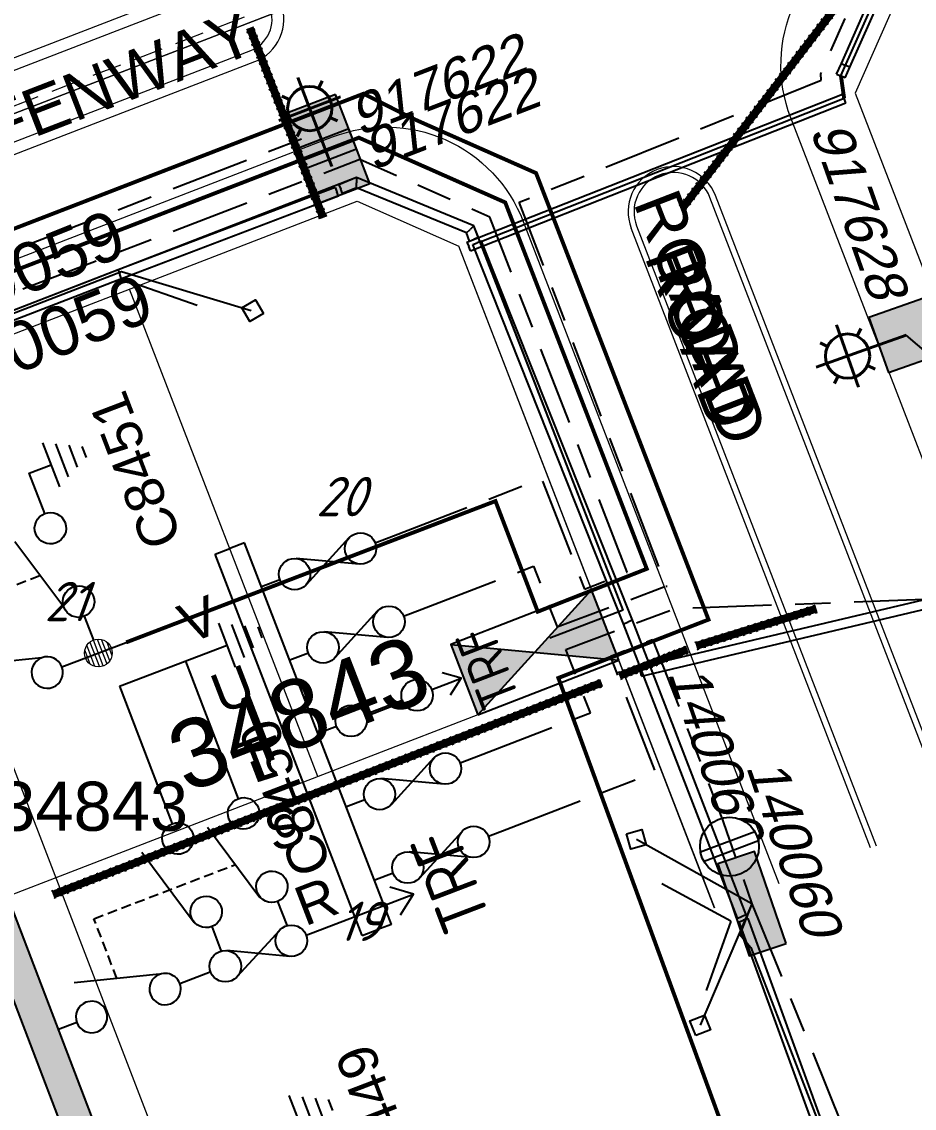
# Model space of a CAD drawing. Header units: metres. Extents: x 310412 to 311596, y 6269899 to 6270937.
# Drawn here: x 310753.3 to 310798.7, y 6270291.7 to 6270347 of the extents above; entities that cross this region are included whole.
import ezdxf
from ezdxf.enums import TextEntityAlignment as Align

# ---------------------------------------------------------------- set-up
doc = ezdxf.new("R2010")
doc.units = ezdxf.units.M
for name, pattern in [('A', [0]), ('Cable Exist UG', [8.2, 4, -1.2, 1.8, -1.2]), ('CENTERX2', [4, 2.5, -0.5, 0.5, -0.5]), ('DASHED', [0.75, 0.5, -0.25]), ('DOT', [0.25, 0, -0.25])]:
    doc.linetypes.add(name, pattern=pattern)
doc.layers.get('0').update_dxf_attribs({"color": 6})
for name, color, linetype, lineweight, true_color in [('_User D-LIP', 7, 'Continuous', 0, 0x969696), ('_User D-NKL', 7, 'Continuous', 0, 0x969696), ('_User E-KERB', 7, 'Continuous', 0, 0x969696), ('_User E-LIP', 7, 'Continuous', 0, 0x969696), ('_User E-LOT', 7, 'Continuous', 0, 0x969696), ('_User E-PIPE', 7, 'DOT', 0, 0x969696), ('_User E-PIPE-EDGE', 7, 'DOT', 0, 0x969696), ('_User Proposed Development Boundary', 7, 'DASHED', 0, 0x969696), ('_User Stormwater', 7, 'Continuous', 0, 0x969696)]:
    doc.layers.add(name, color=color, linetype=linetype, lineweight=lineweight, true_color=true_color)
doc.layers.add('_User Measure LV VDs', color=180, linetype='Continuous', plot=False)
doc.layers.add('Cadastre Developer_SP_EXT', color=9, linetype='Continuous', lineweight=5)
doc.layers.add('Cadastre Land Parcels_SP_EXT', color=9, linetype='Continuous', lineweight=5)
for name, color, linetype in [('Duct_SP_EXT', 7, 'Continuous'), ('Equip_HV_EXT', 7, 'Continuous'), ('Equip_LV_EXT', 7, 'Continuous'), ('Equip_SP_SL_EXT', 7, 'Continuous'), ('Mains_HV_EXT', 7, 'Continuous'), ('Notes', 7, 'Continuous'), ('Notes_HV_MISC', 7, 'Continuous'), ('Notes_LV_MISC', 7, 'Continuous'), ('Notes_SP_MISC', 7, 'Continuous'), ('Services_SP_EXT', 7, 'Continuous'), ('Sub_LV_EXT', 7, 'Continuous'), ('Sub_SP_EXT', 7, 'Continuous'), ('SupportsUG_SP_LV_EXT', 7, 'Continuous'), ('SupportsUG_SP_LV_NEW', 2, 'Continuous'), ('SupportsUG_SP_LV_SL_EXT', 7, 'Continuous'), ('Trench_SP_EXT', 7, 'Continuous')]:
    doc.layers.add(name, color=color, linetype=linetype)
doc.styles.add('ARIAL', font='arial.ttf', dxfattribs={"height": 2})
doc.styles.add('COLUMN_LABEL', font='arial.ttf')
doc.styles.add('iecARIAL', font='arial.ttf', dxfattribs={"height": 2})
doc.styles.add('IESYMBOL1', font='isocp.shx')
doc.styles.add('ISOCP ITALIC', font='isocp.shx', dxfattribs={"oblique": 20})
doc.styles.add('POLE_LABEL', font='arial.ttf')
doc.styles.get("Standard").update_dxf_attribs({"font": 'arial.ttf'})
doc.styles.add('SWG_LABEL', font='arial.ttf')
doc.styles.add('SWITCH_LABEL', font='arial.ttf', dxfattribs={"height": 2.5})

# ---------------------------------------------------------------- blocks, each defined once
blk = doc.blocks.new('SUB_PADMOUNT_EXT')
for points in [[(0, 0), (-3.84, 1.92), (-3.84, -1.92)], [(0, 0), (3.84, 1.92), (3.84, -1.92)]]:
    blk.add_hatch(color=256).paths.add_polyline_path(points)
for p, q in [((3.84, 1.92), (-3.84, -1.92)), ((-3.84, 1.92), (3.84, -1.92))]:
    blk.add_line(p, q)
blk.add_lwpolyline([(-3.84, -1.92), (3.84, -1.92), (3.84, 1.92), (-3.84, 1.92)], close=True)
for tag, height, flags, p in [('ASSET_NUM', 3.5, 8, (2, 2)), ('STREET_CODE', 0.2, 9, (1.5, 0)), ('OPERATING_VOLTAGE', 0.2, 9, (1.5, -0.6)), ('CONSTRUCTED_VOLTAGE', 0.2, 9, (1.5, -0.2)), ('NO_PHASES', 0.2, 9, (1.5, -0.4)), ('ORIENTATION', 0.2, 9, (1.5, -0.8)), ('OWNED_BY', 0.2, 9, (1.5, -1)), ('OPERATED_BY', 0.2, 9, (1.5, -1.2)), ('SECONDARY_VOLTAGE', 0.2, 9, (1.5, -1.6)), ('MAINTAINED_BY', 0.2, 9, (1.5, -1.4)), ('STATE', 0.2, 9, (1.5, -1.8)), ('SUBSTATION_TYPE', 0.2, 9, (1.5, -2.2)), ('PARENT', 0.2, 9, (1.5, -2)), ('USAGE', 0.2, 9, (1.5, -2.4)), ('LEGEND', 0.2, 9, (1.5, -2.6)), ('LOCATION', 0.2, 9, (1.5, -2.8)), ('STREETNAME', 0.2, 9, (1.5, -3)), ('SUBURB', 0.2, 9, (1.5, -3.2)), ('NOTES', 0.2, 9, (1.5, -3.4)), ('Z', 0.2, 1, (1.5, -3.6))]:
    blk.add_attdef(tag, text='', height=height, dxfattribs=dict(flags=flags)).set_placement(p, align=Align.MIDDLE_LEFT)
blk = doc.blocks.new('COLUMN_EXT')
blk.add_hatch(color=256).paths.add_polyline_path([(-1.485, 1.485), (-1.485, -1.485), (1.485, -1.485), (1.485, 1.485)])
blk.add_lwpolyline([(-1.485, -1.485), (1.485, -1.485), (1.485, 1.485), (-1.485, 1.485)], close=True)
at = {"style": 'COLUMN_LABEL', "oblique": 15, "flags": 8}
blk.add_attdef('ASSET_NUM', text='', height=2, rotation=180, dxfattribs=at).set_placement((2, 2), align=Align.MIDDLE_LEFT)
at = {"flags": 9}
for tag, style, p in [('STRUCTURE_PLANT_NUMBER', 'POLE_LABEL', (1.813, 0.031)), ('STREET_CODE', 'COLUMN_LABEL', (1.813, -0.2))]:
    blk.add_attdef(tag, text='', height=0.2, dxfattribs=dict(at, style=style)).set_placement(p, align=Align.MIDDLE_LEFT)
for tag, p in [('OWNED_BY', (1.813, -0.6)), ('COLUMN_TYPE', (1.813, -0.4)), ('STATE', (1.813, -0.8)), ('USAGE', (1.813, -1)), ('LEGEND', (1.813, -1.2)), ('STREETNAME', (1.813, -1.6)), ('LOCATION', (1.813, -1.4)), ('SUBURB', (1.813, -1.8)), ('NOTES', (1.813, -2))]:
    blk.add_attdef(tag, text='', height=0.2, dxfattribs=at).set_placement(p, align=Align.MIDDLE_LEFT)
at = {"flags": 1}
blk.add_attdef('Z', (1.813, -2.351), '', height=0.2, dxfattribs=at)
blk = doc.blocks.new('PILLAR_EXT')
blk.add_hatch(color=256).paths.add_polyline_path([(-2.475, 0.99), (-2.475, -0.99), (2.475, -0.99), (2.475, 0.99)])
blk.add_lwpolyline([(-2.475, -0.99), (2.475, -0.99), (2.475, 0.99), (-2.475, 0.99)], close=True)
at = {"style": 'ARIAL', "oblique": 15, "flags": 8}
blk.add_attdef('ASSET_NUM', (1.5, 3.5), '', height=2, dxfattribs=at)
for tag, p, flags in [('OWNED_BY', (0, -0.2), 9), ('STATE', (0, -0.4), 9), ('SUPPORT_TYPE', (0, -0.6), 9), ('USAGE', (0, -0.8), 9), ('LEGEND', (0, -1), 9), ('LOCATION', (0, -1.2), 9), ('STREETNAME', (0, -1.8), 9), ('NOTES', (0, -1.4), 9), ('PARENT', (0, -1.6), 9), ('SUBURB', (0, -2), 1)]:
    blk.add_attdef(tag, p, '', height=0.2, dxfattribs=dict(flags=flags))
blk = doc.blocks.new('SL_LANTERN_EXT')
at = {"lineweight": 40}
for p, q in [((0, 1.968), (0, 6.468)), ((-1.459, 5.676), (-1.061, 5.278)), ((1.458, 5.676), (1.06, 5.278)), ((-2.25, 4.218), (2.25, 4.218)), ((-1.459, 2.759), (-1.061, 3.157)), ((1.458, 2.759), (1.06, 3.157)), ((0, 0), (0, 2.721))]:
    blk.add_line(p, q, dxfattribs=at)
blk.add_circle((0, 4.218), 1.5, dxfattribs=at)
at = {"style": 'iecARIAL', "flags": 9}
blk.add_attdef('ASSET_NUM', (1.5, 1.5), '', height=2.5, dxfattribs=at)
for tag, p, height, flags in [('CONSTRUCTED_VOLTAGE', (0.981, -0.653), 0.2, 9), ('CONTROL_TYPE', (0.981, -0.853), 0.2, 9), ('OPERATING_VOLTAGE', (0.981, -1.653), 0.2, 9), ('LANTERN_PURPOSE', (0.981, -1.053), 0.2, 9), ('LANTERN_TYPE', (0.981, -1.253), 0.2, 9), ('NO_PHASES', (0.981, -1.453), 0.2, 9), ('LNUMBER', (2.181, -3.253), 2.5, 8), ('ORIENTATION', (0.981, -1.853), 0.2, 9), ('OWNED_BY', (0.981, -2.053), 0.2, 9), ('STATE', (0.981, -2.253), 0.2, 9), ('CEXIST', (0.981, -2.653), 0.2, 9), ('CNEW', (0.981, -2.853), 0.2, 9), ('CNUMBER', (0.981, -3.053), 0.2, 9), ('USAGE', (0.981, -2.453), 0.2, 9), ('CREMOVE', (0.981, -3.253), 0.2, 9), ('CREPLACE', (0.981, -3.453), 0.2, 9), ('LKINGHEIGHT', (0.981, -3.653), 0.2, 9), ('LBRACKET', (0.981, -3.853), 0.2, 9), ('LBRACKETVOCAB', (0.981, -4.053), 0.2, 9), ('LCATEGORY', (0.981, -4.253), 0.2, 9), ('LCHARGE1', (0.981, -4.453), 0.2, 9), ('LCHARGE1PERCENT', (0.981, -4.653), 0.2, 9), ('LCHARGE2', (0.981, -4.853), 0.2, 9), ('LCHARGE2PERCENT', (0.981, -5.053), 0.2, 9), ('LCHARGE3', (0.981, -5.253), 0.2, 9), ('LCHARGE3PERCENT', (0.981, -5.453), 0.2, 9), ('LEXIST', (0.981, -5.653), 0.2, 9), ('LLAMP', (0.981, -5.853), 0.2, 9), ('LLAMPVOCAB', (0.981, -6.053), 0.2, 9), ('LMAST', (0.981, -6.253), 0.2, 9), ('LMASTVOCAB', (0.981, -6.453), 0.2, 9), ('LNEW', (0.981, -6.653), 0.2, 9), ('LANTNUMBER', (0.981, -6.853), 0.2, 9), ('LOUTREACH', (0.981, -7.253), 0.2, 9), ('LOUTREACHVOCAB', (0.981, -7.453), 0.2, 9), ('LRATECODE', (0.981, -7.653), 0.2, 9), ('LREMOVE', (0.981, -7.853), 0.2, 9), ('LREPLACE', (0.981, -8.053), 0.2, 9), ('LTYPE', (0.981, -8.253), 0.2, 9), ('LTYPEVOCAB', (0.981, -8.453), 0.2, 9), ('LEGEND', (0.981, -8.653), 0.2, 9), ('LOCATION', (0.981, -8.853), 0.2, 9), ('STREETNAME', (0.981, -9.253), 0.2, 9), ('SUBURB', (0.981, -9.453), 0.2, 1), ('NOTES', (0.981, -9.053), 0.2, 9)]:
    blk.add_attdef(tag, p, '', height=height, dxfattribs=dict(flags=flags))
blk = doc.blocks.new('CCP_EXT')
at = {"flags": 9}
for tag, p in [('OWNED_BY', (0, -1)), ('USAGE', (0, -1.2)), ('LEGEND', (0, -1.4)), ('LIFE_SUPPORT', (0, -1.6)), ('STATE', (0, -1.8)), ('NOTES', (0, -2))]:
    blk.add_attdef(tag, text='', height=0.2, dxfattribs=at).set_placement(p, align=Align.MIDDLE_LEFT)
blk.add_wipeout([(0, 0.566), (0.566, 0), (0, -0.566), (-0.566, 0)])
blk.add_lwpolyline([(-0.566, 0), (0, 0.566), (0.566, 0), (0, -0.566), (-0.566, 0)])
at = {"flags": 1}
blk.add_attdef('Z', (0, 0), '', height=0.2, dxfattribs=at)
at = {"flags": 9}
for tag, p in [('CCP_TYPE', (0, 0)), ('OPERATING_VOLTAGE', (0, -0.6)), ('CONSTRUCTED_VOLTAGE', (0, -0.2)), ('NO_PHASES', (0, -0.4)), ('ORIENTATION', (0, -0.8))]:
    blk.add_attdef(tag, text='', height=0.2, dxfattribs=at).set_placement(p, align=Align.MIDDLE_LEFT)
blk = doc.blocks.new('LV_UG_LINKS_CLOSED_EXT')
blk.add_wipeout([(-1.056, 1.057), (-1.18, 0.916), (-1.286, 0.761), (-1.371, 0.594), (-1.435, 0.417), (-1.476, 0.234), (-1.493, 0.047), (-1.487, -0.14), (-1.458, -0.326), (-1.406, -0.506), (-1.331, -0.678), (-1.236, -0.839), (-1.121, -0.988), (-0.988, -1.12), (-0.84, -1.235), (-0.679, -1.331), (-0.506, -1.406), (-0.326, -1.458), (-0.141, -1.487), (0.047, -1.493), (0.233, -1.476), (0.416, -1.435), (0.593, -1.371), (0.76, -1.286), (0.915, -1.181), (1.056, -1.057), (1.18, -0.916), (1.286, -0.761), (1.371, -0.594), (1.435, -0.417), (1.476, -0.234), (1.493, -0.047), (1.487, 0.14), (1.458, 0.326), (1.406, 0.506), (1.331, 0.678), (1.236, 0.839), (1.121, 0.988), (0.988, 1.12), (0.84, 1.235), (0.679, 1.331), (0.506, 1.406), (0.326, 1.458), (0.141, 1.487), (-0.047, 1.493), (-0.233, 1.476), (-0.416, 1.435), (-0.593, 1.371), (-0.76, 1.286), (-0.915, 1.181)])
for p, q in [((-0.25, -1.479), (-0.25, 1.479)), ((0.25, -1.479), (0.25, 1.479))]:
    blk.add_line(p, q)
blk.add_circle((0, 0), 1.5)
at = {"flags": 9}
for tag, p in [('ACTUAL_STATUS', (0, 0)), ('OPERATING_VOLTAGE', (0, -0.6)), ('CONSTRUCTED_VOLTAGE', (0, -0.2)), ('NO_PHASES', (0, -0.4)), ('ORIENTATION', (0, -0.8)), ('STATE', (0, -1)), ('SWITCH_TYPE', (0, -1.2)), ('USAGE', (0, -1.4)), ('NOTES', (0, -1.6))]:
    blk.add_attdef(tag, text='', height=0.2, dxfattribs=at).set_placement(p, align=Align.MIDDLE_LEFT)
at = {"flags": 1}
blk.add_attdef('Z', (0, 0), '', height=0.2, dxfattribs=at)
blk = doc.blocks.new('SWG_SIE_TRF_NOES_NEW')
for p, q in [((7.008, 0.801), (2.793, 1.949)), ((14.679, 0), (20.536, -0.004))]:
    blk.add_line(p, q)
at = {"linetype": 'DASHED'}
blk.add_lwpolyline([(4.901, 1.375), (4.901, 4.638), (12.609, 4.638)], dxfattribs=at)
for points in [[(2.998, -0.79, 1), (3.002, 0.81, 1)], [(6.998, -0.798, 1), (7.002, 0.801, 1)]]:
    blk.add_lwpolyline(points, format="xyb", close=True)
for points in [[(19.536, -0.753), (20.536, -0.004), (19.536, 0.747)], [(2.2, 0.011), (1.2, 0.011)], [(7.8, 0), (9.453, 0)]]:
    blk.add_lwpolyline(points)
at = {"flags": 1}
blk.add_attdef('Z', (0, 0), '', height=0.2, dxfattribs=at)
at = {"style": 'SWITCH_LABEL', "flags": 9}
blk.add_attdef('STREET_CODE', text='', height=0.2, dxfattribs=at).set_placement((0, -0.2), align=Align.MIDDLE_LEFT)
at = {"flags": 9}
for tag, p in [('ORIENTATION', (0, -0.4)), ('PARENT', (0, -0.6)), ('SUBURB', (0, -1)), ('STREETNAME', (0, -1.2)), ('USAGE', (0, -0.8)), ('LOCATION', (0, -1.4)), ('NOTES', (0, -1.6))]:
    blk.add_attdef(tag, text='', height=0.2, dxfattribs=at).set_placement(p, align=Align.MIDDLE_LEFT)
blk = doc.blocks.new('SWG_FUSE_NEW')
for points in [[(1.151, 0.718), (4.044, -0.706)], [(1.16, -0.715), (4.044, 0.727)]]:
    blk.add_lwpolyline(points)
for centre in [(0.8, -0.001), (4.4, 0.01)]:
    blk.add_circle(centre, 0.8)
blk = doc.blocks.new('SWG_SIE_TRF_NEW')
at = {"linetype": 'CENTERX2'}
blk.add_blockref('SWG_SIE_TRF_NOES_NEW', (0, 0), dxfattribs=at)
at = {"linetype": 'CENTERX2', "rotation": 180}
blk.add_blockref('SWG_FUSE_NEW', (14.679, 0), dxfattribs=at)
at = {"style": 'IESYMBOL1'}
blk.add_text('TRF', height=2.5, rotation=89.9826, dxfattribs=at).set_placement((22.515, -0.055), align=Align.MIDDLE_CENTER)
blk = doc.blocks.new('SWG_SIE_SU_NEW')
blk.add_line((5.808, 0.79), (1.594, 1.938))
at = {"linetype": 'A', "lineweight": 0}
for p, q in [((8.18, -0.584), (8.181, 0.562)), ((8.381, 0.659), (8.379, -0.682)), ((8.579, -0.712), (8.581, 0.688)), ((8.781, 0.659), (8.779, -0.683)), ((8.98, -0.588), (8.981, 0.564)), ((7.981, 0.347), (7.98, -0.368)), ((9.181, 0.351), (9.18, -0.376))]:
    blk.add_line(p, q, dxfattribs=at)
at = {"linetype": 'DASHED'}
blk.add_lwpolyline([(3.701, 1.364), (3.701, 4.733), (7.222, 4.733)], dxfattribs=at)
for points in [[(1.798, -0.802, 1), (1.802, 0.798, 1)], [(5.798, -0.81, 1), (5.802, 0.79, 1)]]:
    blk.add_lwpolyline(points, format="xyb", close=True)
for points in [[(1, 0), (0, 0)], [(6.6, -0.012), (10.1, -0.012)]]:
    blk.add_lwpolyline(points)
at = {"linetype": 'A', "lineweight": 0}
blk.add_circle((8.582, -0.012), 0.7, dxfattribs=at)
at = {"style": 'SWG_LABEL', "flags": 8}
blk.add_attdef('ASSET_NUM', text='', height=2.5, rotation=179.9544, dxfattribs=at).set_placement((-2.4, 0.012), align=Align.MIDDLE_LEFT)
at = {"flags": 1}
blk.add_attdef('Z', (0, 0), '', height=0.2, dxfattribs=at)
at = {"style": 'SWITCH_LABEL', "flags": 9}
blk.add_attdef('STREET_CODE', text='', height=0.2, dxfattribs=at).set_placement((0, 0), align=Align.MIDDLE_LEFT)
at = {"flags": 9}
for tag, p in [('ORIENTATION', (0, -0.2)), ('USAGE', (0, -0.6)), ('PARENT', (0, -0.4)), ('SUBURB', (0, -0.8)), ('STREETNAME', (0, -1)), ('LOCATION', (0, -1.2)), ('NOTES', (0, -1.4))]:
    blk.add_attdef(tag, text='', height=0.2, dxfattribs=at).set_placement(p, align=Align.MIDDLE_LEFT)
blk = doc.blocks.new('SWG_SIE_TRS_ES_1_NEW')
for p, q in [((-6.103, 4.327), (-1.804, 5.547)), ((-6.103, 0.747), (-1.804, 1.966)), ((5.301, -2.29), (7.701, -2.285)), ((5.603, -2.89), (7.403, -2.886)), ((5.904, -3.489), (7.104, -3.486)), ((6.205, -4.088), (6.805, -4.087))]:
    blk.add_line(p, q)
for points in [[(-5.789, 2.759, -1), (-5.793, 4.359, -1)], [(-1.789, 2.767, -1), (-1.793, 4.367, -1)], [(-5.789, -0.821, -1), (-5.793, 0.779, -1)], [(-1.789, -0.813, -1), (-1.793, 0.787, -1)]]:
    blk.add_lwpolyline(points, format="xyb", close=True)
for points in [[(-6.591, 3.558), (-7.891, 3.558)], [(6.501, 3.569), (-0.991, 3.569)], [(6.501, 3.569), (6.501, -2.288)], [(-6.591, -0.023), (-7.891, -0.023)], [(6.501, -0.012), (-0.991, -0.012)]]:
    blk.add_lwpolyline(points)
at = {"flags": 1}
blk.add_attdef('Z', (0, 0), '', height=0.2, dxfattribs=at)
at = {"style": 'SWITCH_LABEL', "flags": 9}
blk.add_attdef('STREET_CODE', text='', height=0.2, dxfattribs=at).set_placement((0, -0.2), align=Align.MIDDLE_LEFT)
at = {"flags": 9}
for tag, p in [('ORIENTATION', (0, -0.4)), ('PARENT', (0, -0.6)), ('SUBURB', (0, -1)), ('STREETNAME', (0, -1.2)), ('USAGE', (0, -0.8)), ('LOCATION', (0, -1.4)), ('NOTES', (0, -1.6)), ('OPERATED_BY', (0.005, -2.026)), ('OWNED_BY', (0.012, -1.804)), ('MAINTAINED_BY', (0.004, -2.233))]:
    blk.add_attdef(tag, text='', height=0.2, dxfattribs=at).set_placement(p, align=Align.MIDDLE_LEFT)
at = {"style": 'SWG_LABEL', "flags": 8}
blk.add_attdef('ASSET_NUM', text='', height=2.5, dxfattribs=at).set_placement((-1.812, -2.264), align=Align.MIDDLE_CENTER)
blk = doc.blocks.new('SWG_SIE_ES_NEW')
for p, q in [((-5.793, 0.779), (-1.793, 1.926)), ((0.012, -1.212), (2.412, -1.207)), ((0.313, -1.811), (2.113, -1.807)), ((0.614, -2.41), (1.814, -2.408)), ((0.915, -3.01), (1.515, -3.008))]:
    blk.add_line(p, q)
for points in [[(-5.789, -0.821, -1), (-5.793, 0.779, -1)], [(-1.789, -0.813, -1), (-1.793, 0.787, -1)]]:
    blk.add_lwpolyline(points, format="xyb", close=True)
for points in [[(-6.591, -0.023), (-7.891, -0.023)], [(-0.991, -0.012), (1.212, -0.012), (1.212, -1.209)]]:
    blk.add_lwpolyline(points)
at = {"flags": 1}
blk.add_attdef('Z', (0, 0), '', height=0.2, dxfattribs=at)
at = {"style": 'SWITCH_LABEL', "flags": 9}
blk.add_attdef('STREET_CODE', text='', height=0.2, dxfattribs=at).set_placement((0, -0.2), align=Align.MIDDLE_LEFT)
at = {"flags": 9}
for tag, p in [('ORIENTATION', (0, -0.4)), ('PARENT', (0, -0.6)), ('SUBURB', (0, -1)), ('STREETNAME', (0, -1.2)), ('USAGE', (0, -0.8)), ('LOCATION', (0, -1.4)), ('NOTES', (0, -1.6))]:
    blk.add_attdef(tag, text='', height=0.2, dxfattribs=at).set_placement(p, align=Align.MIDDLE_LEFT)
at = {"style": 'ARIAL', "flags": 8}
blk.add_attdef('ASSET_NUM', text='', height=2, dxfattribs=at).set_placement((14.296, -5.086), align=Align.MIDDLE_RIGHT)
blk = doc.blocks.new('*U33')
for p, q in [((-1.6, 0), (-1.6, 54.053)), ((-1.6, 54.053), (-0.8, 54.053)), ((0, 54.053), (-0.8, 54.053)), ((0, 0), (0, 54.053)), ((-1.6, 0), (-0.8, 0)), ((0, 0), (-0.8, 0))]:
    blk.add_line(p, q)
at = {"style": 'ARIAL'}
blk.add_attdef('SWG_TYPE', text='', height=1.8, rotation=90, dxfattribs=at).set_placement((-0.8, 54.798), align=Align.MIDDLE_LEFT)
blk.add_attdef('SUB_TYPE', text='', height=1.8, rotation=90, dxfattribs=at).set_placement((-0.8, -0.757), align=Align.MIDDLE_RIGHT)
blk = doc.blocks.new('PILLAR_REPLACE_NEW')
for tag, flags, p in [('STATE', 9, (1.5, -1.4)), ('STREET_CODE_NUMBER', 9, (1.5, -1.6)), ('OWNED_BY', 9, (1.5, -1.8)), ('OPERATED_BY', 9, (1.5, -2)), ('MAINTAINED_BY', 9, (1.5, -2.2)), ('TYPE', 9, (1.5, -2.4)), ('Z', 1, (1.5, -2.6))]:
    blk.add_attdef(tag, text='', height=0.2, dxfattribs=dict(flags=flags)).set_placement(p, align=Align.MIDDLE_LEFT)
blk.add_wipeout([(-2.475, 0.99), (2.475, 0.99), (2.475, -0.99), (-2.475, -0.99)])
blk.add_hatch(color=256).paths.add_polyline_path([(0, -0.99), (2.475, -0.99), (2.475, 0.99), (0, 0.99)])
at = {"lineweight": -3}
blk.add_lwpolyline([(-2.475, 0.99), (2.475, 0.99), (2.475, -0.99), (-2.475, -0.99)], close=True, dxfattribs=at)
for tag, height, flags, p in [('ASSET_NUM', 2.5, 8, (2, 2)), ('USAGE', 0.2, 9, (1.5, 0)), ('LEGEND', 0.2, 9, (1.5, -0.2)), ('LOCATION', 0.2, 9, (1.5, -0.4)), ('NOTES', 0.2, 9, (1.5, -0.6)), ('STREETNAME', 0.2, 9, (1.5, -1)), ('SUBURB', 0.2, 9, (1.5, -1.2)), ('PARENT', 0.2, 9, (1.5, -0.8))]:
    blk.add_attdef(tag, text='', height=height, dxfattribs=dict(flags=flags)).set_placement(p, align=Align.MIDDLE_LEFT)
blk = doc.blocks.new('LV_UG_DFUSE_CLOSED_EXT')
for points in [[(5.04, 0.726), (2.156, -0.717)], [(5.049, -0.707), (2.156, 0.717)], [(1, 0), (0, 0)], [(6.2, 0.013), (7.2, 0.013)]]:
    blk.add_lwpolyline(points)
for centre in [(1.8, 0), (5.4, 0.011)]:
    blk.add_circle(centre, 0.8)
at = {"flags": 9}
for tag, p in [('ACTUAL_STATUS', (0, 0)), ('OPERATING_VOLTAGE', (0, -0.6)), ('CONSTRUCTED_VOLTAGE', (0, -0.2)), ('NO_PHASES', (0, -0.4)), ('ORIENTATION', (0, -0.8)), ('STATE', (0, -1)), ('SWITCH_TYPE', (0, -1.2)), ('USAGE', (0, -1.4)), ('NOTES', (0, -1.6))]:
    blk.add_attdef(tag, text='', height=0.2, dxfattribs=at).set_placement(p, align=Align.MIDDLE_LEFT)
at = {"flags": 1}
blk.add_attdef('Z', (0, 0), '', height=0.2, dxfattribs=at)
blk = doc.blocks.new('TX_LINK_EXT')
h = blk.add_hatch(color=256)
edge = h.paths.add_edge_path()
edge.add_line((2.598, 0.05), (4.601, 0.05))
edge.add_arc((5.4, 0.011), 0.8, 177.2353, 184.4027)
edge.add_line((4.602, -0.05), (2.598, -0.05))
edge.add_arc((1.8, 0), 0.8, 356.4167, 363.5833)
for points in [[(1, 0), (0, 0)], [(2.598, 0.05), (4.601, 0.05)], [(6.2, 0.013), (7.2, 0.013)], [(2.598, -0.05), (4.602, -0.05)]]:
    blk.add_lwpolyline(points)
for centre in [(1.8, 0), (5.4, 0.011)]:
    blk.add_circle(centre, 0.8)
for centre, start, end in [((1.8, 0), 356.4167, 3.5833), ((5.4, 0.011), 177.2353, 184.4027)]:
    blk.add_arc(centre, 0.8, start, end)
at = {"layer": 'Sub_LV_EXT'}
blk.add_line((7.2, 0.013), (7.798, 0.013), dxfattribs=at)
blk.add_lwpolyline([(6.998, -0.587), (7.798, 0.013), (6.998, 0.613)], dxfattribs=at)
at = {"flags": 1}
blk.add_attdef('Z', (0, 0), '', height=0.2, dxfattribs=at)
at = {"layer": 'Sub_LV_EXT', "color": 7, "style": 'IESYMBOL1'}
blk.add_text('TRF', height=2, rotation=90, dxfattribs=at).set_placement((9.238, 0.013), align=Align.MIDDLE_CENTER)
at = {"layer": 'Sub_LV_EXT', "flags": 1}
for tag, p in [('USAGE', (2.14, -1.142)), ('ORIENTATION', (2.14, -1.527)), ('NOTES', (2.14, -3.066))]:
    blk.add_attdef(tag, p, '', height=0.2, dxfattribs=at)
blk = doc.blocks.new('*U48')
at = {"layer": 'Sub_LV_EXT'}
for p, q in [((-1.6, 0), (-1.6, 20.8)), ((-1.6, 20.8), (-0.8, 20.8)), ((0, 20.8), (-0.8, 20.8)), ((0, 0), (0, 20.8)), ((-1.6, 0), (-0.8, 0)), ((0, 0), (-0.8, 0))]:
    blk.add_line(p, q, dxfattribs=at)
blk = doc.blocks.new('A$C76594AEE')
at = {"layer": '_User E-PIPE', "const_width": 0.4, "flags": 128}
for points in [[(310786.946, 6270337.507), (310798.531, 6270352.688)], [(310768.681, 6270337.022), (310764.944, 6270346.697)], [(310787.648, 6270315.245), (310793.773, 6270317.142)], [(310754.927, 6270302.59), (310782.847, 6270313.373)]]:
    blk.add_lwpolyline(points, dxfattribs=at)
at = {"layer": '_User E-PIPE', "ltscale": 0.7, "const_width": 0.4, "flags": 128}
blk.add_lwpolyline([(310783.741, 6270313.722), (310787.212, 6270315.069)], dxfattribs=at)
at = {"layer": '_User E-PIPE-EDGE', "flags": 128}
for points in [[(310786.787, 6270337.629), (310798.372, 6270352.809)], [(310787.105, 6270337.386), (310798.69, 6270352.567)], [(310768.494, 6270336.95), (310764.757, 6270346.625)], [(310768.867, 6270337.094), (310765.13, 6270346.769)], [(310787.589, 6270315.436), (310793.714, 6270317.333)], [(310787.707, 6270315.054), (310793.832, 6270316.951)], [(310754.855, 6270302.777), (310782.775, 6270313.559)], [(310754.999, 6270302.404), (310782.919, 6270313.186)]]:
    blk.add_lwpolyline(points, dxfattribs=at)
at = {"layer": '_User E-PIPE-EDGE', "ltscale": 0.7, "flags": 128}
for points in [[(310783.669, 6270313.908), (310787.14, 6270315.255)], [(310783.814, 6270313.535), (310787.285, 6270314.882)]]:
    blk.add_lwpolyline(points, dxfattribs=at)
blk = doc.blocks.new('A$C64462609')
at = {"layer": '_User D-LIP'}
blk.add_lwpolyline([(310766.522, 6270347.95, 0.414214), (310763.548, 6270349.266), (310717.839, 6270331.611, 0.414214), (310716.522, 6270328.637, 0.414214)], format="xyb", dxfattribs=at)
at = {"layer": '_User D-NKL'}
blk.add_lwpolyline([(310765.962, 6270347.733, 0.414214), (310763.764, 6270348.707), (310718.055, 6270331.051, 0.414214), (310717.082, 6270328.853, 0.414214)], format="xyb", dxfattribs=at)
at = {"layer": '_User E-KERB'}
for points in [[(310805.479, 6270308.427), (310792.47, 6270342.107, -0.414213), (310796.764, 6270351.805), (310941.836, 6270407.841, -0.414214), (310951.535, 6270403.547)], [(310717.082, 6270328.853, 0.414214), (310719.28, 6270327.88), (310764.989, 6270345.535, 0.414214), (310765.962, 6270347.733, 0.414214)], [(310728.427, 6270278.665), (310715.418, 6270312.345, -0.414213), (310719.712, 6270322.043), (310769.152, 6270341.14, -0.414214), (310778.851, 6270336.846), (310791.86, 6270303.166)], [(310800.535, 6270306.517), (310788.355, 6270338.052, 1), (310784.624, 6270336.61), (310796.804, 6270305.076)]]:
    blk.add_lwpolyline(points, format="xyb", dxfattribs=at)
at = {"layer": '_User E-LIP'}
for p, q in [((310800.815, 6270306.625), (310788.635, 6270338.16)), ((310796.524, 6270304.968), (310784.344, 6270336.502))]:
    blk.add_line(p, q, dxfattribs=at)
blk.add_lwpolyline([(310716.522, 6270328.637, 0.414214), (310719.496, 6270327.32), (310765.205, 6270344.975, 0.414214), (310766.522, 6270347.95, 0.414214)], format="xyb", dxfattribs=at)
blk.add_arc((310786.489, 6270337.331), 2.3, 21.1194, 201.1194, dxfattribs=at)
at = {"layer": '_User E-LOT', "lineweight": 0}
for p, q in [((310798.025, 6270348.54), (310795.735, 6270343.368)), ((310795.735, 6270343.368), (310808.744, 6270309.688)), ((310721.906, 6270319.139), (310770.413, 6270337.875)), ((310770.413, 6270337.875), (310775.586, 6270335.585)), ((310788.59, 6270301.903), (310775.581, 6270335.583)), ((310788.595, 6270301.905), (310775.586, 6270335.585)), ((310768.406, 6270308.601), (310758.828, 6270333.4)), ((310760.301, 6270289.926), (310745.497, 6270328.251)), ((310727.754, 6270292.898), (310783.724, 6270314.517))]:
    blk.add_line(p, q, dxfattribs=at)
at = {"layer": '_User Proposed Development Boundary', "color": 11, "linetype": 'DASHED', "lineweight": 15, "ltscale": 3, "true_color": 0xf27172, "flags": 128}
blk.add_lwpolyline([(310671.883, 6270406.182), (310911.145, 6270498.239), (310942.883, 6270416.071), (310703.742, 6270323.701), (310671.883, 6270406.182)], dxfattribs=at)

msp = doc.modelspace()

# ---------------------------------------------------------------- block references
at = {"layer": 'Notes'}
msp.add_blockref('A$C64462609', (0, 0), dxfattribs=at)

# ---------------------------------------------------------------- next in the draw order: hatches: boundary and pattern name
at = {"layer": 'Notes_HV_MISC'}
h = msp.add_hatch(color=256, dxfattribs=at)
h.dxf.hatch_style = 1
h.paths.add_polyline_path([(310763.378, 6270269.91), (310764.872, 6270270.482), (310745.556, 6270320.966), (310744.061, 6270320.395)])
h.paths.add_polyline_path([(310767.065, 6270266.42), (310765.533, 6270270.423), (310762.926, 6270269.425), (310764.457, 6270265.423)], flags=9)
h.paths.add_polyline_path([(310746.005, 6270321.444), (310743.43, 6270328.175), (310740.855, 6270327.189), (310743.43, 6270320.458)], flags=9)

# ---------------------------------------------------------------- next in the draw order: linework, layer by layer
at = {"layer": '_User Measure LV VDs', "color": 146, "true_color": 0x105689, "flags": 128}
msp.add_lwpolyline([(310783.944, 6270317.064), (310776.658, 6270335.807), (310795.177, 6270343.108), (310795.018, 6270344.242), (310797.167, 6270349.097), (310842.948, 6270366.996)], dxfattribs=at)
at = {"layer": 'Cadastre Land Parcels_SP_EXT', "linetype": 'Continuous'}
for points in [[(310703.872, 6270323.381), (310942.799, 6270415.673), (310910.986, 6270498.06), (310671.978, 6270405.97), (310703.872, 6270323.381)], [(310970.766, 6270343.221), (310942.799, 6270415.673), (310703.872, 6270323.381), (310732.657, 6270248.951), (310733.049, 6270247.97), (310827.714, 6270284.55), (310826.608, 6270287.558), (310970.766, 6270343.221)]]:
    msp.add_lwpolyline(points, close=True, dxfattribs=at)
at = {"layer": 'Duct_SP_EXT'}
for p, q in [((310795.037, 6270344.878), (310796.948, 6270349.195)), ((310795.476, 6270344.683), (310797.387, 6270349)), ((310794.798, 6270344.339), (310795.037, 6270344.878)), ((310795.037, 6270344.878), (310795.256, 6270344.781)), ((310795.237, 6270344.145), (310795.476, 6270344.683)), ((310795.476, 6270344.683), (310795.256, 6270344.781)), ((310794.798, 6270344.339), (310795.018, 6270344.242)), ((310795.237, 6270344.145), (310795.018, 6270344.242)), ((310775.991, 6270335.795), (310795.091, 6270343.325)), ((310795.091, 6270343.325), (310795.179, 6270343.102)), ((310795.267, 6270342.879), (310795.179, 6270343.102)), ((310776.167, 6270335.349), (310795.267, 6270342.879)), ((310769.284, 6270338.57), (310758.253, 6270334.374)), ((310769.284, 6270338.57), (310769.369, 6270338.345)), ((310770.371, 6270339.07), (310769.478, 6270338.709)), ((310769.478, 6270338.709), (310769.568, 6270338.487)), ((310770.371, 6270339.07), (310770.37, 6270338.811)), ((310770.37, 6270338.552), (310770.37, 6270338.811)), ((310776.342, 6270336.621), (310770.371, 6270339.07)), ((310769.455, 6270338.121), (310758.424, 6270333.925)), ((310769.455, 6270338.121), (310769.369, 6270338.345)), ((310769.657, 6270338.264), (310769.568, 6270338.487)), ((310770.37, 6270338.552), (310769.657, 6270338.264)), ((310775.969, 6270336.255), (310770.37, 6270338.552)), ((310775.969, 6270336.255), (310776.155, 6270336.438)), ((310776.342, 6270336.621), (310776.155, 6270336.438)), ((310776.575, 6270336.018), (310776.342, 6270336.621)), ((310776.127, 6270335.845), (310775.969, 6270336.255)), ((310776.127, 6270335.845), (310776.351, 6270335.932)), ((310776.575, 6270336.018), (310776.351, 6270335.932)), ((310776.734, 6270335.838), (310776.511, 6270335.749)), ((310784.406, 6270316.55), (310776.734, 6270335.838)), ((310775.991, 6270335.795), (310776.079, 6270335.572)), ((310776.167, 6270335.349), (310776.079, 6270335.572)), ((310776.288, 6270335.66), (310776.511, 6270335.749)), ((310783.96, 6270316.373), (310776.288, 6270335.66)), ((310758.252, 6270334.373), (310745.456, 6270329.43)), ((310758.252, 6270334.373), (310758.338, 6270334.149)), ((310758.253, 6270334.374), (310758.338, 6270334.149)), ((310758.424, 6270333.925), (310758.338, 6270334.149)), ((310758.425, 6270333.925), (310758.338, 6270334.149)), ((310758.425, 6270333.925), (310745.629, 6270328.982)), ((310784.761, 6270314.182), (310804.144, 6270318.752)), ((310784.871, 6270313.714), (310804.254, 6270318.285)), ((310783.959, 6270316.375), (310784.183, 6270316.462)), ((310783.96, 6270316.373), (310784.183, 6270316.462)), ((310784.406, 6270316.55), (310784.183, 6270316.462)), ((310784.407, 6270316.548), (310784.183, 6270316.462)), ((310784.761, 6270314.182), (310784.816, 6270313.948)), ((310784.871, 6270313.714), (310784.816, 6270313.948)), ((310790.195, 6270301.563), (310789.971, 6270301.477)), ((310789.748, 6270301.39), (310789.971, 6270301.477)), ((310789.838, 6270301.21), (310790.063, 6270301.293)), ((310794.817, 6270287.555), (310789.838, 6270301.21)), ((310790.289, 6270301.375), (310790.063, 6270301.293)), ((310795.268, 6270287.72), (310790.289, 6270301.375))]:
    msp.add_line(p, q, dxfattribs=at)
at = {"layer": 'Notes_LV_MISC', "linetype": 'Cable Exist UG', "flags": 128}
for points in [[(310773.704, 6270317.121), (310779.373, 6270319.303), (310780.573, 6270316.211), (310786.141, 6270318.292), (310786.141, 6270318.292), (310778.655, 6270337.819), (310794.008, 6270344.034), (310793.995, 6270344.356), (310793.995, 6270344.356), (310795.468, 6270347.684), (310795.416, 6270351.943), (310797.263, 6270352.516), (310797.263, 6270352.516), (310830.316, 6270365.284), (310833.389, 6270364.319), (310842.569, 6270367.91)], [(310776.576, 6270309.654), (310782.271, 6270311.846), (310781.019, 6270315.064), (310786.572, 6270317.142), (310801.513, 6270317.714), (310800.051, 6270321.209), (310801.723, 6270321.905), (310803.426, 6270317.765)]]:
    msp.add_lwpolyline(points, dxfattribs=at)
at = {"layer": 'Notes_LV_MISC', "linetype": 'Cable Exist UG'}
for points in [[(310803.426, 6270317.765), (310803.731, 6270319.946), (310803.731, 6270319.946), (310802.032, 6270324.278), (310802.032, 6270324.278), (310799.944, 6270329.683), (310798.337, 6270331.05)], [(310790.489, 6270302.132), (310796.101, 6270288.34)]]:
    msp.add_lwpolyline(points, dxfattribs=at)
at = {"layer": 'Services_SP_EXT'}
msp.add_lwpolyline([(310790.489, 6270302.132), (310789.871, 6270300.563), (310790.433, 6270299.91), (310790.433, 6270299.91), (310795.045, 6270287.971), (310793.152, 6270282.299)], dxfattribs=at)
at = {"layer": 'Trench_SP_EXT', "linetype": 'Cable Exist UG', "const_width": 0.2}
msp.add_lwpolyline([(310795.179, 6270343.102), (310795.018, 6270344.242)], dxfattribs=at)
at = {"layer": 'Trench_SP_EXT', "linetype": 'Cable Exist UG'}
for points in [[(310758.494, 6270333.911), (310763.324, 6270332.207)], [(310783.944, 6270317.064), (310779.62, 6270315.411)], [(310789.421, 6270301.24), (310785.89, 6270303.148)], [(310789.421, 6270301.24), (310788.162, 6270297.709)]]:
    msp.add_lwpolyline(points, dxfattribs=at)

# ---------------------------------------------------------------- next in the draw order: block references
at = {"layer": 'Equip_HV_EXT', "linetype": 'CENTERX2'}
ref = msp.add_blockref('SWG_SIE_ES_NEW', (310754.148, 6270322.9), dxfattribs=dict(at, rotation=110.9380776891081))
ref.add_attrib('ASSET_NUM', 'C8451', dxfattribs={"layer": '0', "height": 2, "rotation": 110.9381, "style": 'ARIAL'}).set_placement((310757.639, 6270328.009), align=Align.MIDDLE_RIGHT)
at = {"layer": 'Equip_HV_EXT', "linetype": 'CENTERX2', "rotation": 20.93807768910802}
msp.add_blockref('*U33', (310764.872, 6270270.482), dxfattribs=at)
at = {"layer": 'Equip_HV_EXT', "linetype": 'CENTERX2'}
ref = msp.add_blockref('SWG_SIE_SU_NEW', (310749.221, 6270311.829), dxfattribs=dict(at, rotation=20.93807768910802))
ref.add_attrib('ASSET_NUM', 'C8448', dxfattribs={"layer": '0', "height": 2.5, "rotation": 200.8925, "style": 'SWG_LABEL', "text_generation_flag": 6}).set_placement((310746.975, 6270310.982), align=Align.MIDDLE_RIGHT)
ref = msp.add_blockref('SWG_SIE_TRS_ES_1_NEW', (310763.98, 6270308.395), dxfattribs=dict(at, rotation=110.9380776891081))
ref.add_attrib('ASSET_NUM', 'C8450', dxfattribs={"layer": '0', "height": 2, "rotation": 110.9381, "style": 'SWG_LABEL'}).set_placement((310766.743, 6270307.512), align=Align.MIDDLE_CENTER)
ref = msp.add_blockref('SWG_SIE_TRF_NEW', (310754.097, 6270295.285), dxfattribs=dict(at, rotation=20.93807768910802))
ref.add_attrib('ASSET_NUM', 'C8447', dxfattribs={"layer": '0', "height": 2.5, "rotation": 200.8925, "style": 'SWG_LABEL', "text_generation_flag": 6}).set_placement((310751.389, 6270294.249), align=Align.MIDDLE_RIGHT)
ref = msp.add_blockref('SWG_SIE_ES_NEW', (310766.687, 6270289.687), dxfattribs=dict(at, rotation=110.9380776891081))
ref.add_attrib('ASSET_NUM', 'C8449', dxfattribs={"layer": '0', "height": 2, "rotation": 110.9381, "style": 'ARIAL'}).set_placement((310770.178, 6270294.796), align=Align.MIDDLE_RIGHT)
at = {"layer": 'Equip_LV_EXT', "rotation": 21.05436858008695}
for name, p in [('LV_UG_DFUSE_CLOSED_EXT', (310765.544, 6270318.251)), ('*U48', (310772.154, 6270301.08)), ('LV_UG_DFUSE_CLOSED_EXT', (310766.989, 6270314.522)), ('TX_LINK_EXT', (310768.418, 6270310.786)), ('LV_UG_DFUSE_CLOSED_EXT', (310769.863, 6270307.056)), ('LV_UG_DFUSE_CLOSED_EXT', (310771.3, 6270303.323))]:
    msp.add_blockref(name, p, dxfattribs=at)
at = {"layer": 'Equip_SP_SL_EXT', "xscale": 0.75, "yscale": 0.75, "zscale": 0.75}
for p, rotation in [((310769.126, 6270339.63), 21.03751095973324), ((310798.336, 6270331.05), 109.4861296331399)]:
    msp.add_blockref('SL_LANTERN_EXT', p, dxfattribs=dict(at, rotation=rotation))
at = {"layer": 'Notes_LV_MISC'}
ref = msp.add_blockref('COLUMN_EXT', (310768.447, 6270341.385), dxfattribs=dict(at, rotation=201.0375109535892))
ref.add_attrib('ASSET_NUM', '917622', dxfattribs={"layer": '0', "height": 2, "rotation": 21.0375, "style": 'COLUMN_LABEL', "oblique": 15}).set_placement((310770.114, 6270342.111), align=Align.MIDDLE_LEFT)
ref = msp.add_blockref('COLUMN_EXT', (310798.336, 6270331.05), dxfattribs=dict(at, rotation=289.4861296334115))
ref.add_attrib('ASSET_NUM', '917628', dxfattribs={"layer": '0', "height": 2, "rotation": 109.4861, "style": 'COLUMN_LABEL', "oblique": 15, "text_generation_flag": 6}).set_placement((310797.489, 6270333.067), align=Align.MIDDLE_RIGHT)
at = {"layer": 'Sub_SP_EXT'}
ref = msp.add_blockref('SUB_PADMOUNT_EXT', (310779.438, 6270314.916), dxfattribs=dict(at, rotation=21.19673151500089))
ref.add_attrib('ASSET_NUM', '34843', dxfattribs={"layer": '0', "height": 3.5, "rotation": 21.1967}).set_placement((310768.441, 6270309.212), align=Align.BOTTOM_CENTER)
at = {"layer": 'SupportsUG_SP_LV_EXT'}
ref = msp.add_blockref('PILLAR_EXT', (310790.489, 6270302.132), dxfattribs=dict(at, rotation=108.9246443520545))
ref.add_attrib('ASSET_NUM', '140060', (310786.19, 6270313.87), dxfattribs={"layer": '0', "height": 2, "rotation": 108.9246, "style": 'ARIAL', "oblique": 15, "text_generation_flag": 6})
at = {"layer": 'SupportsUG_SP_LV_SL_EXT'}
ref = msp.add_blockref('COLUMN_EXT', (310769.126, 6270339.63), dxfattribs=dict(at, rotation=201.0375109535892))
ref.add_attrib('ASSET_NUM', '917622', dxfattribs={"layer": '0', "height": 2, "rotation": 21.0375, "style": 'COLUMN_LABEL', "oblique": 15}).set_placement((310770.794, 6270340.355), align=Align.MIDDLE_LEFT)
ref = msp.add_blockref('COLUMN_EXT', (310798.336, 6270331.05), dxfattribs=dict(at, rotation=289.4861296334115))
ref.add_attrib('ASSET_NUM', '917628', dxfattribs={"layer": '0', "height": 2, "rotation": 109.4861, "style": 'COLUMN_LABEL', "oblique": 15, "text_generation_flag": 6}).set_placement((310797.489, 6270333.067), align=Align.MIDDLE_RIGHT)

# ---------------------------------------------------------------- next in the draw order: texts
at = {"layer": 'Cadastre Developer_SP_EXT', "style": 'ISOCP ITALIC', "oblique": 20}
for s, p in [('20', (310768.308, 6270321.842)), ('21', (310754.495, 6270316.504)), ('19', (310769.38, 6270300.234))]:
    msp.add_text(s, height=2, dxfattribs=at).set_placement(p)
at = {"layer": 'Equip_LV_EXT', "char_height": 2, "width": 1.13185, "attachment_point": 1, "rotation": 21.0544, "style": 'iecARIAL'}
for s, insert in [('V', (310761.113, 6270317.205)), ('U', (310762.771, 6270313.629)), ('T', (310764.062, 6270310.161)), ('S', (310765.47, 6270306.575)), ('R', (310767.028, 6270302.833))]:
    msp.add_mtext(s, dxfattribs=dict(at, insert=insert))
at = {"layer": 'Notes_LV_MISC'}
msp.add_text('PM 34843', height=2.5, dxfattribs=at).set_placement((310753.846, 6270307.089), align=Align.MIDDLE_CENTER)
at = {"layer": 'Notes_SP_MISC', "color": 7, "insert": (310752.058, 6270340.323), "char_height": 2.4, "attachment_point": 7, "rotation": 21.1266, "line_spacing_factor": 0.6}
msp.add_mtext('{\\fArial|b0|i0|c0|p39;FENWAY                                                                                                                    STREET}', dxfattribs=at)

# ---------------------------------------------------------------- next in the draw order: block references
at = {"layer": 'Equip_LV_EXT', "rotation": 110.6744246861051}
msp.add_blockref('LV_UG_LINKS_CLOSED_EXT', (310789.347, 6270305.034), dxfattribs=at)
at = {"layer": 'Services_SP_EXT'}
for p, rotation in [((310765.094, 6270332.302), 165.7354879331069), ((310784.61, 6270305.403), 330.9246445673471), ((310787.854, 6270295.943), 66.92464443575629)]:
    msp.add_blockref('CCP_EXT', p, dxfattribs=dict(at, rotation=rotation))

# ---------------------------------------------------------------- next in the draw order: linework, layer by layer
at = {"layer": 'Duct_SP_EXT'}
for p, q in [((310790.195, 6270301.563), (310784.407, 6270316.548)), ((310789.748, 6270301.39), (310783.959, 6270316.375))]:
    msp.add_line(p, q, dxfattribs=at)
at = {"layer": 'Mains_HV_EXT', "linetype": 'Cable Exist UG', "const_width": 0.2}
for points in [[(310688.208, 6270301.229), (310688.475, 6270303.317), (310686.438, 6270308.137), (310693.571, 6270310.851), (310699.915, 6270308.321), (310713.51, 6270313.191), (310713.51, 6270313.191), (310719.069, 6270323.383), (310732.482, 6270328.564), (310732.482, 6270328.564), (310770.728, 6270343.338), (310773.208, 6270342.088), (310773.208, 6270342.088), (310779.506, 6270339.302), (310788.28, 6270316.585), (310780.641, 6270313.615), (310789.658, 6270288.968), (310771.197, 6270282.214)], [(310758.658, 6270315.427), (310777.442, 6270322.614), (310779.594, 6270316.988), (310785.139, 6270319.167), (310785.139, 6270319.167), (310777.938, 6270337.808), (310770.492, 6270341.103), (310757.751, 6270336.182), (310756.078, 6270335.535), (310756.078, 6270335.535), (310720.828, 6270321.918), (310715.274, 6270311.482), (310701.683, 6270306.737), (310701.683, 6270306.737), (310706.288, 6270294.125), (310706.986, 6270292.551)]]:
    msp.add_lwpolyline(points, dxfattribs=at)
at = {"layer": 'Notes_LV_MISC', "linetype": 'Cable Exist UG'}
msp.add_lwpolyline([(310745.367, 6270330.296), (310745.75, 6270332.602), (310768.447, 6270341.385)], dxfattribs=at)
at = {"layer": 'Notes_LV_MISC', "linetype": 'Cable Exist UG', "flags": 128}
for points in [[(310772.258, 6270320.85), (310779.792, 6270323.751), (310781.97, 6270318.14), (310784.149, 6270319.002), (310784.149, 6270319.002), (310777.155, 6270337.061), (310770.542, 6270339.988), (310745.367, 6270330.296)], [(310778.015, 6270305.922), (310785.588, 6270308.837), (310783.299, 6270314.718), (310785.437, 6270315.58), (310785.437, 6270315.58), (310788.86, 6270306.757), (310790.489, 6270302.132)]]:
    msp.add_lwpolyline(points, dxfattribs=at)
at = {"layer": 'Services_SP_EXT'}
for points in [[(310745.438, 6270330.054), (310746.795, 6270329.627), (310747.604, 6270330.117), (310747.604, 6270330.117), (310758.416, 6270334.294), (310765.017, 6270332.302)], [(310790.489, 6270302.132), (310784.61, 6270305.403)], [(310790.489, 6270302.132), (310787.854, 6270295.943)]]:
    msp.add_lwpolyline(points, dxfattribs=at)

# ---------------------------------------------------------------- next in the draw order: block references
at = {"layer": '_User Stormwater'}
msp.add_blockref('A$C76594AEE', (0, 0), dxfattribs=at)
at = {"layer": 'Notes_LV_MISC'}
ref = msp.add_blockref('PILLAR_EXT', (310790.489, 6270302.132), dxfattribs=dict(at, rotation=108.9246443520545))
ref.add_attrib('ASSET_NUM', '140060', (310790.174, 6270309.12), dxfattribs={"layer": '0', "height": 2, "rotation": 108.9246, "style": 'ARIAL', "oblique": 15, "text_generation_flag": 6})

# ---------------------------------------------------------------- next in the draw order: texts
at = {"layer": 'Notes_LV_MISC', "color": 7, "insert": (310754.695, 6270413.411), "char_height": 2.4, "attachment_point": 7, "rotation": 291.1225, "line_spacing_factor": 0.6}
msp.add_mtext('{\\fArial|b0|i0|c0|p39;SAN                                   SIRO                                       ROAD}', dxfattribs=at)
at = {"layer": 'Notes_SP_MISC', "color": 7, "insert": (310755.324, 6270412.628), "char_height": 2.4, "attachment_point": 7, "rotation": 291.1225, "line_spacing_factor": 0.6}
msp.add_mtext('{\\fArial|b0|i0|c0|p39;SAN                          SIRO                                               ROAD}', dxfattribs=at)

# ---------------------------------------------------------------- next in the draw order: block references
at = {"layer": 'SupportsUG_SP_LV_NEW'}
ref = msp.add_blockref('PILLAR_REPLACE_NEW', (310745.378, 6270330.301), dxfattribs=dict(at, rotation=21.80140934300097))
ref.add_attrib('ASSET_NUM', '140059', dxfattribs={"layer": '0', "height": 2.5, "rotation": 21.8014}).set_placement((310747.552, 6270332.036), align=Align.MIDDLE_LEFT)

# ---------------------------------------------------------------- next in the draw order: block references
at = {"layer": 'Notes_LV_MISC'}
ref = msp.add_blockref('PILLAR_REPLACE_NEW', (310745.378, 6270330.301), dxfattribs=dict(at, rotation=21.80140934300097))
ref.add_attrib('ASSET_NUM', '140059', dxfattribs={"layer": '0', "height": 2.5, "rotation": 21.8014}).set_placement((310748.959, 6270328.759), align=Align.MIDDLE_LEFT)

# ---------------------------------------------------------------- next in the draw order: linework, layer by layer
at = {"layer": '_User Measure LV VDs', "flags": 128}
msp.add_lwpolyline([(310783.944, 6270317.064), (310776.342, 6270336.621), (310770.371, 6270339.07), (310745.456, 6270329.43)], dxfattribs=at)

# ---------------------------------------------------------------- next in the draw order: texts
at = {"layer": 'Notes_HV_MISC', "color": 7, "char_height": 2.4, "attachment_point": 7, "line_spacing_factor": 0.6}
for s, insert, rotation in [('{\\fArial|b0|i0|c0|p39;SAN                                   SIRO                                       ROAD}', (310754.129, 6270416.163), 291.1225), ('{\\fArial|b0|i0|c0|p39;SAN                                   SIRO                                       ROAD}', (310755.324, 6270412.628), 291.1225), ('{\\fArial|b0|i0|c0|p39;FENWAY                                                                  STREET}', (310720.709, 6270329.443), 21.1266)]:
    msp.add_mtext(s, dxfattribs=dict(at, insert=insert, rotation=rotation))

doc.saveas('drawing.dxf')
